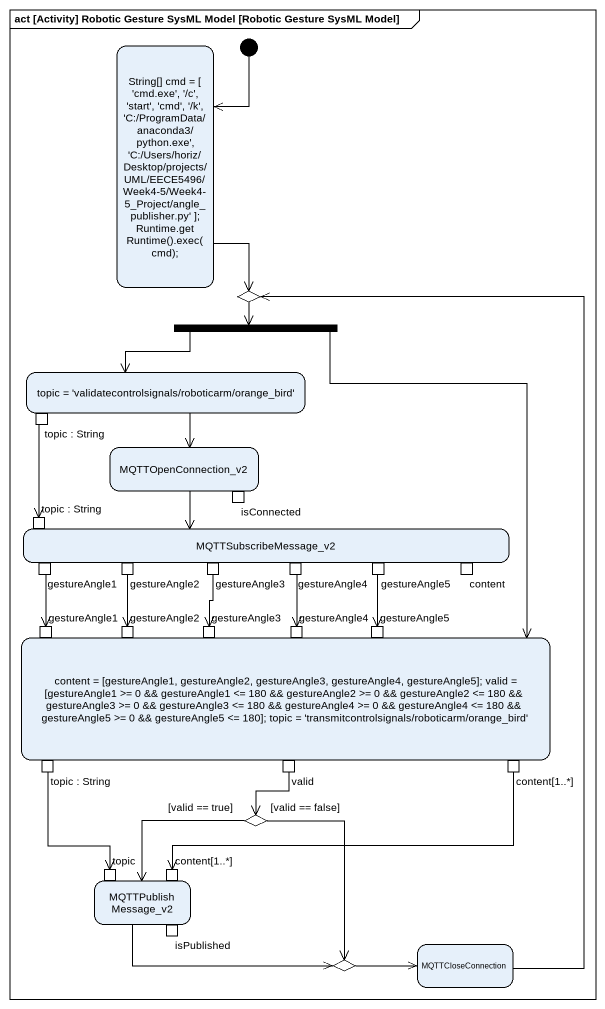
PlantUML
@startuml
mainframe act [Activity] Robotic Gesture SysML Model [Robotic Gesture SysML Model]
hide empty description
state "String[] cmd = [ 'cmd.exe', '/c', 'start', 'cmd', '/k', 'C:/ProgramData/anaconda3/python.exe', 'C:/Users/horiz/Desktop/projects/UML/EECE5496/Week4-5/Week4-5_Project/angle_publisher.py' ]; Runtime.getRuntime().exec(cmd);" as String_cmd_cmd_exe_c_start
state fork1 <<fork>>
state choice1 <<choice>>
state "topic = 'validatecontrolsignals/roboticarm/orange_bird'" as topic_validatecontrolsignals {
  state "topic : String" as topic_String <<outputPin>>
}
state MQTTOpenConnection_v2 {
  state isConnected <<outputPin>>
}
state MQTTSubscribeMessage_v2 {
  state "topic : String" as topic_String_2 <<inputPin>>
  state gestureAngle1 <<outputPin>>
  state gestureAngle2 <<outputPin>>
  state gestureAngle3 <<outputPin>>
  state gestureAngle4 <<outputPin>>
  state gestureAngle5 <<outputPin>>
  state content <<outputPin>>
}
state "content = [gestureAngle1, gestureAngle2, gestureAngle3, gestureAngle4, gestureAngle5]; valid = [gestureAngle1 >= 0 && gestureAngle1 <= 180 && gestureAngle2 >= 0 && gestureAngle2 <= 180 && gestureAngle3 >= 0 && gestureAngle3 <= 180 && gestureAngle4 >= 0 && gestureAngle4 <= 180 && gestureAngle5 >= 0 && gestureAngle5 <= 180]; topic = 'transmitcontrolsignals/roboticarm/orange_bird'" as content_gestureAngle1 {
  state "gestureAngle1" as gestureAngle1_2 <<inputPin>>
  state "gestureAngle2" as gestureAngle2_2 <<inputPin>>
  state "gestureAngle3" as gestureAngle3_2 <<inputPin>>
  state "gestureAngle4" as gestureAngle4_2 <<inputPin>>
  state "gestureAngle5" as gestureAngle5_2 <<inputPin>>
  state "topic : String" as topic_String_3 <<outputPin>>
  state valid <<outputPin>>
  state "content[1..*]" as content_1 <<outputPin>>
}
state choice2 <<choice>>
state MQTTPublishMessage_v2 {
  state topic <<inputPin>>
  state "content[1..*]" as content_1_2 <<inputPin>>
  state isPublished <<outputPin>>
}
state MQTTCloseConnection
state choice3 <<choice>>
[*] --> String_cmd_cmd_exe_c_start
String_cmd_cmd_exe_c_start --> choice1
fork1 --> topic_validatecontrolsignals
fork1 --> content_gestureAngle1
choice1 --> fork1
topic_validatecontrolsignals --> MQTTOpenConnection_v2
topic_String --> topic_String_2
MQTTOpenConnection_v2 --> MQTTSubscribeMessage_v2
gestureAngle1 --> gestureAngle1_2
gestureAngle2 --> gestureAngle2_2
gestureAngle3 --> gestureAngle3_2
gestureAngle4 --> gestureAngle4_2
gestureAngle5 --> gestureAngle5_2
topic_String_3 --> topic
valid --> choice2
content_1 -left-> content_1_2
choice2 --> MQTTPublishMessage_v2 : [valid == true]
choice2 --> choice3 : [valid == false]
MQTTPublishMessage_v2 -right-> choice3
MQTTCloseConnection -up-> choice1
choice3 -right-> MQTTCloseConnection
@enduml
